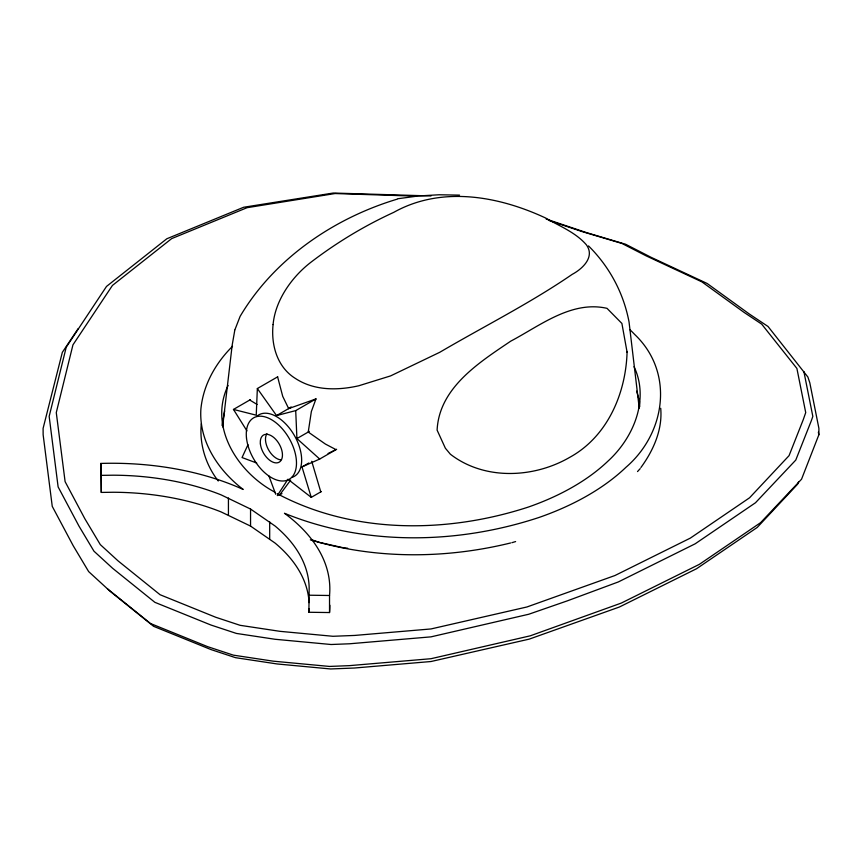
<?xml version="1.0" encoding="UTF-8"?>
<svg xmlns="http://www.w3.org/2000/svg" width="862" height="862" viewBox="0 0 862 862"><rect width="100%" height="100%" fill="white"/><g stroke="black" fill="none" stroke-linecap="round" stroke-linejoin="round"><path stroke-width="1.29" d="M107.438 588.8L150.527 623.528L207.623 646.651L233.354 655.142L273.189 661.165L329.51 666.434L349.358 665.647L431 658.708L530.292 635.811L621.319 603.066L699.373 564.341L760.64 522.631L801.552 479.197L818.857 434.782L818.9 428.371L809.817 382.814L807.877 377.006L768.042 326.493L749.38 314.059L707.131 283.469L651.155 257.35L625.596 244.248L586.968 232.762L546.196 219.077M329.834 605.199A212.149 122.49 0 0 1 329.532 612.548L308.887 612.268L309.167 588.229A191.483 110.551 0 0 0 275.032 525.982L250.551 509.043L221.2 494.907A191.483 110.551 0 0 0 113.385 475.199L101.285 475.361L100.811 463.433A212.149 122.49 0 0 1 243.203 489.465C218.431 470.512 198.831 441.484 200.878 409.191C203.141 385.142 215.522 363.15 232.503 346.33M308.887 612.268L309.027 608.777M277.683 376.813L257.35 388.546L256.24 415.182L233.473 409.428L250.411 399.645M627.083 352.202C625.79 393.783 607.344 436.797 569.491 457.474C533.416 478.291 484.325 480.436 450.373 454.22L445.374 448.229L437.109 430.138C439.146 387.684 479.272 362.428 510.757 341.147C540.237 325.599 571.549 300.31 607.01 308.337L621.901 323.455L627.083 352.202L627.051 351.47M222.611 426.905L232.18 345.112L234.809 330.092M201.32 423.77C199.197 444.038 205.781 464.963 218.248 480.996M222.03 425.408L224.67 410.915M798.621 481.707L797.652 484.153L757.245 527.425L696.604 568.704L619.358 607.031L529.246 639.119L431 661.52L354.497 668.018L330.62 668.966L277.187 663.966L235.509 657.674L210.985 649.571L153.608 626.329L110.314 591.451L88.657 571.603L73.184 545.689L52.248 506.35L43.143 434.782L43.1 428.371L62.344 352.321L78.194 328.594M228.118 385.454C208.184 426.852 237.998 472.796 275.021 492.234M247.987 444.706L242.039 457.55L256.736 463.034M234.949 329.65L240.099 316.408C274.191 258.74 333.853 218.172 397.199 199.154M277.305 495.618L287.93 479.25L311.257 497.374L321.429 491.502M640.919 467.506C653.353 450.514 662.662 429.707 660.712 408.254M279.676 494.928L290.688 480.08M637.524 471.568L640.207 468.616M277.607 376.856L282.725 396.358L288.662 408.599L290.947 407.273M257.35 388.546L276.551 415.57L291.237 407.09M276.551 415.57L295.709 410.614L316.042 398.88M336.643 449.253L319.694 459.037L296.916 438.575L309.339 431.409M311.257 497.374L302.002 466.924L308.779 463.002M278.857 495.402L281.949 493.603M328.077 453.477L335.986 449.63L325.351 444.027L308.24 432.045L311.354 411.54L315.966 398.923L288.662 408.599M302.002 466.924L319.694 459.037M511.888 542.694L515.616 541.573M510.584 542.974C445.094 559.029 375.153 559.352 310.352 539.849M397.813 198.745L418.372 195.976L439.07 194.769L459.554 195.124M100.811 463.433L101.285 492.417L113.385 492.256A191.483 110.551 0 0 1 221.2 511.963L250.551 526.089L275.032 543.038A191.483 110.551 0 0 1 309.081 602.635M431 195.965L333.26 193.034L243.655 207.257L166.829 238.763L106.511 286.432L66.223 347.214L49.166 416.411L58.12 486.911L78.948 526.057L93.958 551.184L112.62 568.284L154.869 602.322L210.845 624.993L236.403 633.43L275.032 639.27L331.083 644.507L349.498 643.785L431 636.856L528.74 614.25L567.325 600.857L618.345 581.936L695.171 543.803L755.489 502.751L795.777 460.071L811.357 420.634L812.834 416.411L803.88 371.544M308.887 595.211L329.532 595.491L329.532 612.548M415.84 196.137L335.059 193.541L247.082 207.688L171.646 238.623L112.437 285.43L72.947 344.865L56.278 412.607L65.103 481.642L84.81 518.676L100.294 544.612L118.029 560.85L160.073 594.726L215.769 617.278L240.067 625.306L279.935 631.329L332.958 636.285L354.713 635.434L431 628.948L526.941 606.977L614.918 575.536L690.354 538.103L749.563 497.794L789.053 455.653L803.212 419.783L805.722 412.607L796.897 368.44L761.706 324.144L743.971 312.335L701.927 281.885L646.231 255.906L621.933 243.45L582.066 231.587L549.245 220.575M343.809 547.833L347.666 548.232M342.634 547.618L319.565 542.435L312.119 539.881M257.091 404.472L249.764 400.022M277.176 493.667C353.732 534.429 447.313 533.492 528.384 507.05A234.852 135.593 0 0 0 608.012 461.084C633.365 437.939 649.657 399.656 634.044 366.673M588.52 245.907C609.52 266.811 623.506 292.811 629.044 321.968L639.238 408.189M233.473 409.428L246.963 430.914M268.922 475.986L275.7 494.271M311.732 461.299L320.772 491.879M636.662 391.132L639.507 401.38L639.744 406.616M818.35 432.207L818.857 434.782M295.709 410.614L296.916 438.575M269.687 521.812L269.687 538.869M250.551 509.043L250.551 526.089M228.43 497.988L228.43 515.045M101.285 475.361L101.285 492.417M222.719 425.753A220.963 145.387 8.2 0 1 223.398 421.906M329.532 595.491A212.149 122.49 0 0 0 284.46 513.278C365.014 546.077 457.248 544.482 539.192 517.405A255.809 147.693 0 0 0 625.931 467.323C665.701 433.144 674.569 372.362 634.691 334.467A207.074 119.559 0 0 0 630.111 329.887M256.639 416.465A35.514 20.505 60 0 1 294.308 435.364A35.514 20.505 60 0 1 291.841 477.44M280.796 459.877A15.667 9.04 60 0 1 268.222 449.242A15.667 9.04 60 0 1 266.961 433.683M273.092 324.565C270.927 344.746 277.068 367.007 295.181 378.31C313.962 390.798 337.613 390.583 358.818 385.756L390.605 375.897L439.749 352.299C483.873 326.386 529.979 303.338 572.206 274.353C582.303 268.987 595.373 256.973 586.322 244.754C575.59 232.363 559.643 226.2 545.775 218.086C498.57 196.019 441.43 185.621 393.74 212.364C364.831 225.618 337.441 242.103 312.119 261.337C292.649 275.84 275.323 299.653 273.092 324.565M246.489 438.015A35.514 20.505 60 0 0 286.669 480.425A35.514 20.505 60 0 0 280.99 427.358A35.514 20.505 60 0 0 246.489 438.015M260.399 443.93A15.667 9.04 60 0 0 278.135 462.635A15.667 9.04 60 0 0 275.625 439.232A15.667 9.04 60 0 0 260.399 443.93"/></g></svg>
